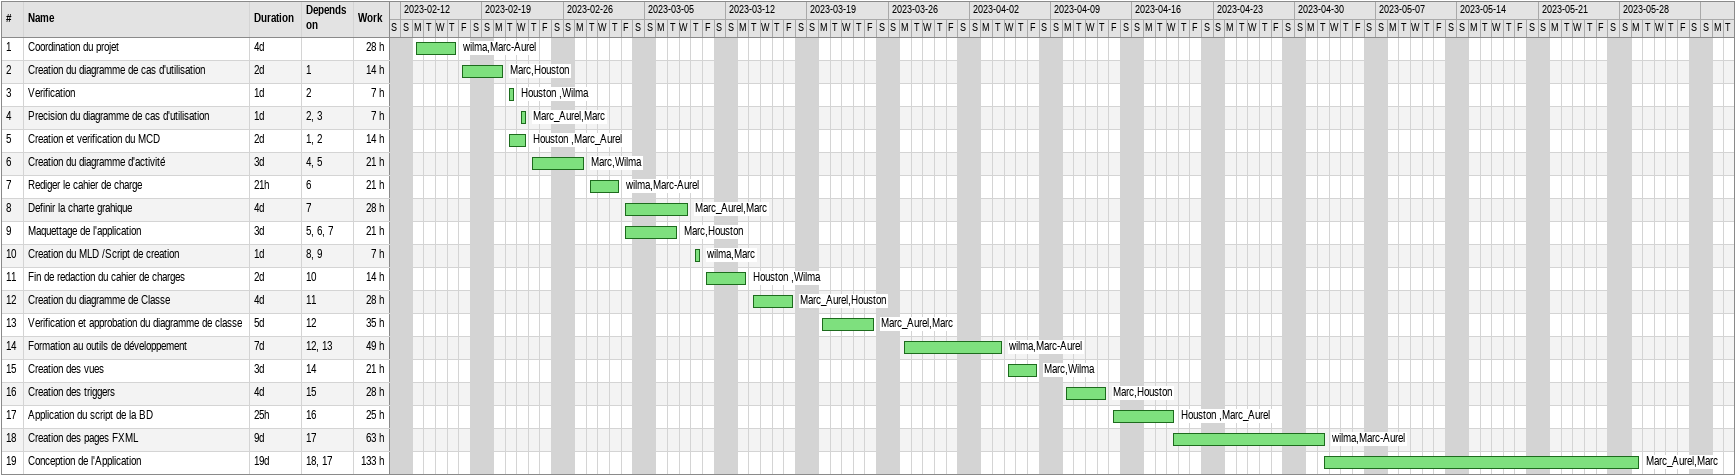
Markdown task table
| ID | Task | Duration | Start | Finish | Predecessors | Resources | Work (h) |
|---|---|---|---|---|---|---|---|
| 1 | Coordination du projet | 4d | 2023-02-13 | 2023-02-16 |  | wilma,Marc-Aurel | 28 |
| 2 | Creation du diagramme de cas d'utilisation | 2d | 2023-02-17 | 2023-02-20 | 1 | Marc,Houston | 14 |
| 3 | Verification | 1d | 2023-02-21 | 2023-02-21 | 2 | Houston ,Wilma | 7 |
| 4 | Precision du diagramme de cas d'utilisation | 1d | 2023-02-22 | 2023-02-22 | 2, 3 | Marc_Aurel,Marc | 7 |
| 5 | Creation et verification du MCD | 2d | 2023-02-21 | 2023-02-22 | 1, 2 | Houston ,Marc_Aurel | 14 |
| 6 | Creation du diagramme d'activité | 3d | 2023-02-23 | 2023-02-27 | 4, 5 | Marc,Wilma | 21 |
| 7 | Rediger le cahier de charge | 21h | 2023-02-28 | 2023-03-02 | 6 | wilma,Marc-Aurel | 21 |
| 8 | Definir la charte grahique | 4d | 2023-03-03 | 2023-03-08 | 7 | Marc_Aurel,Marc | 28 |
| 9 | Maquettage de l'application | 3d | 2023-03-03 | 2023-03-07 | 5, 6, 7 | Marc,Houston | 21 |
| 10 | Creation du MLD /Script de creation | 1d | 2023-03-09 | 2023-03-09 | 8, 9 | wilma,Marc | 7 |
| 11 | Fin de redaction du cahier de charges | 2d | 2023-03-10 | 2023-03-13 | 10 | Houston ,Wilma | 14 |
| 12 | Creation du diagramme de Classe | 4d | 2023-03-14 | 2023-03-17 | 11 | Marc_Aurel,Houston | 28 |
| 13 | Verification et approbation du diagramme de classe | 5d | 2023-03-20 | 2023-03-24 | 12 | Marc_Aurel,Marc | 35 |
| 14 | Formation au outils de développement | 7d | 2023-03-27 | 2023-04-04 | 12, 13 | wilma,Marc-Aurel | 49 |
| 15 | Creation des vues | 3d | 2023-04-05 | 2023-04-07 | 14 | Marc,Wilma | 21 |
| 16 | Creation des triggers | 4d | 2023-04-10 | 2023-04-13 | 15 | Marc,Houston | 28 |
| 17 | Application du script de la BD | 25h | 2023-04-14 | 2023-04-19 | 16 | Houston ,Marc_Aurel | 25 |
| 18 | Creation des pages FXML | 9d | 2023-04-19 | 2023-05-02 | 17 | wilma,Marc-Aurel | 63 |
| 19 | Conception de l'Application | 19d | 2023-05-02 | 2023-05-29 | 18, 17 | Marc_Aurel,Marc | 133 |
